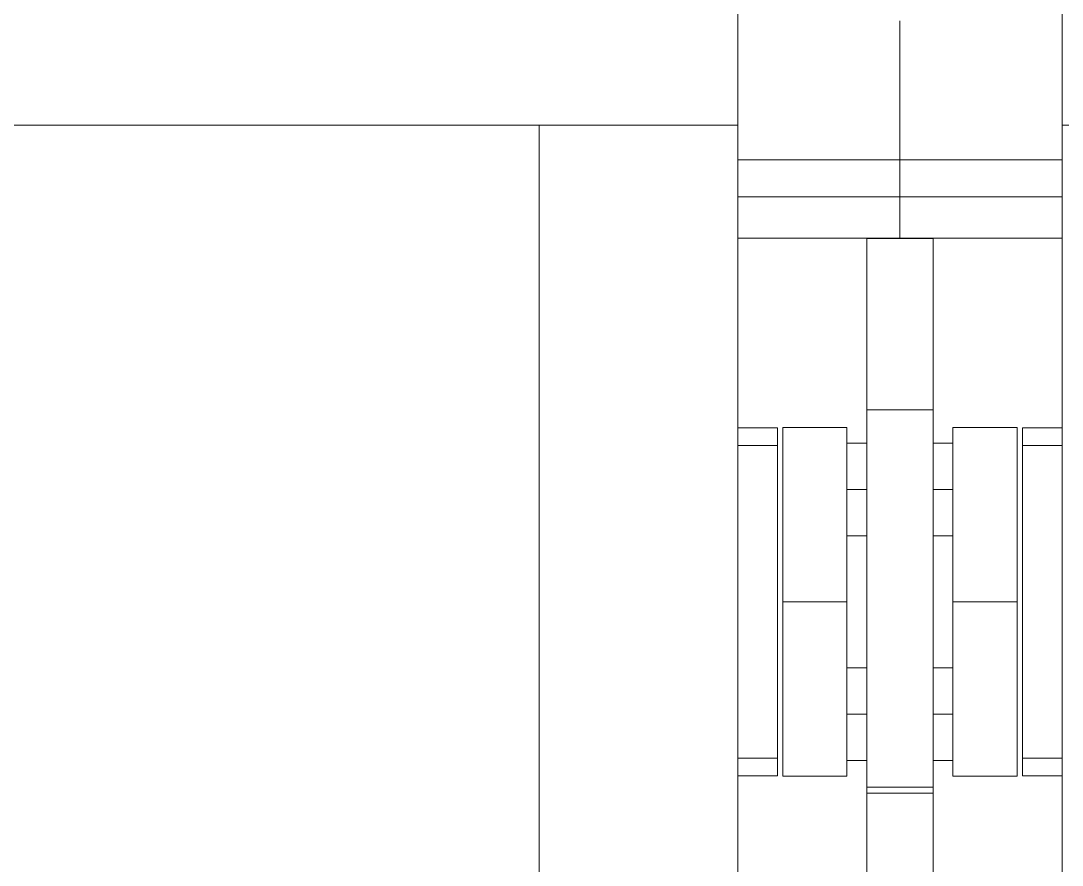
# Model space of a CAD drawing. Header units: millimetres. Extents: x -46169 to 237885, y -84465 to 18123.
# Drawn here: x 230157.7 to 230314.9, y -80615.1 to -80487.6 of the extents above; entities that cross this region are included whole.
import ezdxf

# ---------------------------------------------------------------- set-up
doc = ezdxf.new("R2010")
doc.units = ezdxf.units.MM
doc.header["$MEASUREMENT"] = 0
doc.linetypes.add('Wipeout_Contour', pattern=[1000, 0, -1000])
doc.layers.add('New_A-20-M_Floor_Slab', color=7, linetype='Continuous')
doc.layers.add('New_A-35-M_FFE_Fixed', color=7, linetype='Continuous')
doc.layers.add('New_A-35-M_FFE_Fixed_Pen_No__1', color=7, linetype='Continuous', lineweight=13)

# ---------------------------------------------------------------- blocks, each defined once
blk = doc.blocks.new('Section Elem_269_4', base_point=(208268.76, -84332.61))
at = {"color": 254, "linetype": 'Wipeout_Contour', "lineweight": 0, "ltscale": 3903454.151090688}
blk.add_wipeout([(230265.94, -80615.11), (230285.44, -80615.11), (230285.44, -80599.29), (230282.44, -80599.29), (230282.44, -80601.65), (230272.75, -80601.65), (230272.75, -80549.01), (230282.44, -80549.01), (230282.44, -80551.38), (230285.44, -80551.38), (230285.44, -80520.4), (230265.94, -80520.4), (230265.94, -80549.04), (230271.94, -80549.04), (230271.94, -80601.62), (230265.94, -80601.62)], dxfattribs=at).dxf.layer = 'New_A-20-M_Floor_Slab'
at = {"color": 254, "linetype": 'Wipeout_Contour', "lineweight": 0, "ltscale": 975943.134209}
blk.add_wipeout([(230295.44, -80585.29), (230298.44, -80585.29), (230298.44, -80565.38), (230295.44, -80565.38)], dxfattribs=at).dxf.layer = 'New_A-20-M_Floor_Slab'
at = {"color": 254, "linetype": 'Wipeout_Contour', "lineweight": 0, "ltscale": 3903875.264456046}
blk.add_wipeout([(230314.94, -80520.4), (230295.44, -80520.4), (230295.44, -80551.38), (230298.44, -80551.38), (230298.44, -80549.01), (230308.12, -80549.01), (230308.12, -80601.65), (230298.44, -80601.65), (230298.44, -80599.29), (230295.44, -80599.29), (230295.44, -80615.11), (230314.94, -80615.11), (230314.94, -80601.62), (230308.94, -80601.62), (230308.94, -80549.04), (230314.94, -80549.04)], dxfattribs=at).dxf.layer = 'New_A-20-M_Floor_Slab'
at = {"color": 254, "linetype": 'Wipeout_Contour', "lineweight": 0, "ltscale": 975894.051762}
blk.add_wipeout([(230282.44, -80565.38), (230282.44, -80585.29), (230285.44, -80585.29), (230285.44, -80565.38)], dxfattribs=at).dxf.layer = 'New_A-20-M_Floor_Slab'
blk = doc.blocks.new('Section Elem_272_4', base_point=(208268.76, -84332.61))
at = {"color": 254, "linetype": 'Wipeout_Contour', "lineweight": 0, "ltscale": 976759.016512}
blk.add_wipeout([(230314.94, -80346.96), (230314.94, -80503.33), (230815.94, -80503.33), (230815.94, -80346.96)], dxfattribs=at).dxf.layer = 'New_A-35-M_FFE_Fixed'
at = {"color": 254, "linetype": 'Wipeout_Contour', "lineweight": 0, "ltscale": 975849.602069}
blk.add_wipeout([(230295.44, -80525.7), (230295.44, -80520.48), (230285.44, -80520.48), (230285.44, -80525.7)], dxfattribs=at).dxf.layer = 'New_A-35-M_FFE_Fixed'
at = {"color": 254, "linetype": 'Wipeout_Contour', "lineweight": 0, "ltscale": 975886.257304}
blk.add_wipeout([(230295.44, -80553.51), (230295.44, -80548.19), (230285.44, -80548.19), (230285.44, -80553.51)], dxfattribs=at).dxf.layer = 'New_A-35-M_FFE_Fixed'
at = {"color": 254, "linetype": 'Wipeout_Contour', "lineweight": 0, "ltscale": 975933.644584}
blk.add_wipeout([(230298.44, -80551.02), (230308.12, -80551.02), (230308.12, -80549.01), (230298.44, -80549.01)], dxfattribs=at).dxf.layer = 'New_A-35-M_FFE_Fixed'
at = {"color": 254, "linetype": 'Wipeout_Contour', "lineweight": 0, "ltscale": 975967.153765}
blk.add_wipeout([(230308.94, -80551.72), (230314.94, -80551.72), (230314.94, -80549.56), (230308.94, -80549.56)], dxfattribs=at).dxf.layer = 'New_A-35-M_FFE_Fixed'
at = {"color": 254, "linetype": 'Wipeout_Contour', "lineweight": 0, "ltscale": 975960.431651}
blk.add_wipeout([(230298.44, -80565.26), (230298.44, -80575.33), (230308.12, -80575.33), (230308.12, -80565.26)], dxfattribs=at).dxf.layer = 'New_A-35-M_FFE_Fixed'
at = {"color": 254, "linetype": 'Wipeout_Contour', "lineweight": 0, "ltscale": 976000.532093}
blk.add_wipeout([(230308.12, -80599.65), (230298.44, -80599.65), (230298.44, -80601.65), (230308.12, -80601.65)], dxfattribs=at).dxf.layer = 'New_A-35-M_FFE_Fixed'
at = {"color": 254, "linetype": 'Wipeout_Contour', "lineweight": 0, "ltscale": 976034.156566}
blk.add_wipeout([(230314.94, -80601.11), (230308.94, -80601.11), (230308.94, -80601.62), (230314.94, -80601.62)], dxfattribs=at).dxf.layer = 'New_A-35-M_FFE_Fixed'
at = {"color": 254, "linetype": 'Wipeout_Contour', "lineweight": 0, "ltscale": 975956.175863}
blk.add_wipeout([(230295.44, -80604.23), (230295.44, -80603.32), (230285.44, -80603.32), (230285.44, -80604.23)], dxfattribs=at).dxf.layer = 'New_A-35-M_FFE_Fixed'
at = {"color": 254, "linetype": 'Wipeout_Contour', "lineweight": 0, "ltscale": 975960.466276}
blk.add_wipeout([(230295.44, -80606.1), (230285.44, -80606.1), (230285.44, -80607.94), (230295.44, -80607.94)], dxfattribs=at).dxf.layer = 'New_A-35-M_FFE_Fixed'
at = {"color": 254, "linetype": 'Wipeout_Contour', "lineweight": 0, "ltscale": 975967.557746}
blk.add_wipeout([(230295.44, -80611.52), (230285.44, -80611.52), (230285.44, -80613.26), (230295.44, -80613.26)], dxfattribs=at).dxf.layer = 'New_A-35-M_FFE_Fixed'
at = {"color": 254, "linetype": 'Wipeout_Contour', "lineweight": 0, "ltscale": 975972.064545}
blk.add_wipeout([(230295.44, -80616.64), (230295.44, -80614.96), (230285.44, -80614.96), (230285.44, -80616.64)], dxfattribs=at).dxf.layer = 'New_A-35-M_FFE_Fixed'
at = {"layer": 'New_A-35-M_FFE_Fixed_Pen_No__1', "linetype": 'Continuous'}
for p, q in [((230308.12, -80549.01), (230298.44, -80549.01)), ((230308.12, -80601.65), (230298.44, -80601.65))]:
    blk.add_line(p, q, dxfattribs=at)
at = {"color": 254, "linetype": 'Wipeout_Contour', "lineweight": 0, "ltscale": 975853.634446}
blk.add_wipeout([(230314.94, -80487.59), (230290.44, -80487.59), (230290.44, -80494.61), (230314.94, -80494.61)], dxfattribs=at).dxf.layer = 'New_A-35-M_FFE_Fixed'
at = {"color": 254, "linetype": 'Wipeout_Contour', "lineweight": 0, "ltscale": 1219807.449656933}
blk.add_wipeout([(230290.44, -80520.4), (230285.44, -80520.4), (230285.44, -80520.48), (230295.44, -80520.48), (230295.44, -80520.4)], dxfattribs=at).dxf.layer = 'New_A-35-M_FFE_Fixed'
at = {"color": 254, "linetype": 'Wipeout_Contour', "lineweight": 0, "ltscale": 975856.301722}
blk.add_wipeout([(230295.44, -80525.7), (230285.44, -80525.7), (230285.44, -80530.63), (230295.44, -80530.63)], dxfattribs=at).dxf.layer = 'New_A-35-M_FFE_Fixed'
at = {"color": 254, "linetype": 'Wipeout_Contour', "lineweight": 0, "ltscale": 975965.38814}
blk.add_wipeout([(230308.94, -80549.56), (230314.94, -80549.56), (230314.94, -80549.04), (230308.94, -80549.04)], dxfattribs=at).dxf.layer = 'New_A-35-M_FFE_Fixed'
at = {"color": 254, "linetype": 'Wipeout_Contour', "lineweight": 0, "ltscale": 975938.734831}
blk.add_wipeout([(230298.44, -80551.02), (230298.44, -80556.72), (230308.12, -80556.72), (230308.12, -80551.02)], dxfattribs=at).dxf.layer = 'New_A-35-M_FFE_Fixed'
at = {"color": 254, "linetype": 'Wipeout_Contour', "lineweight": 0, "ltscale": 975895.137646}
blk.add_wipeout([(230285.44, -80553.51), (230285.44, -80561.63), (230295.44, -80561.63), (230295.44, -80553.51)], dxfattribs=at).dxf.layer = 'New_A-35-M_FFE_Fixed'
at = {"color": 254, "linetype": 'Wipeout_Contour', "lineweight": 0, "ltscale": 975995.439323}
blk.add_wipeout([(230298.44, -80593.94), (230298.44, -80599.65), (230308.12, -80599.65), (230308.12, -80593.94)], dxfattribs=at).dxf.layer = 'New_A-35-M_FFE_Fixed'
at = {"color": 254, "linetype": 'Wipeout_Contour', "lineweight": 0, "ltscale": 975952.628227}
blk.add_wipeout([(230295.44, -80598.86), (230285.44, -80598.86), (230285.44, -80603.32), (230295.44, -80603.32)], dxfattribs=at).dxf.layer = 'New_A-35-M_FFE_Fixed'
at = {"color": 254, "linetype": 'Wipeout_Contour', "lineweight": 0, "ltscale": 976032.389968}
blk.add_wipeout([(230314.94, -80598.94), (230308.94, -80598.94), (230308.94, -80601.11), (230314.94, -80601.11)], dxfattribs=at).dxf.layer = 'New_A-35-M_FFE_Fixed'
at = {"color": 254, "linetype": 'Wipeout_Contour', "lineweight": 0, "ltscale": 975958.014228}
blk.add_wipeout([(230285.44, -80604.23), (230285.44, -80606.1), (230295.44, -80606.1), (230295.44, -80604.23)], dxfattribs=at).dxf.layer = 'New_A-35-M_FFE_Fixed'
at = {"color": 254, "linetype": 'Wipeout_Contour', "lineweight": 0, "ltscale": 975965.238064}
blk.add_wipeout([(230285.44, -80611.52), (230295.44, -80611.52), (230295.44, -80609.75), (230285.44, -80609.75)], dxfattribs=at).dxf.layer = 'New_A-35-M_FFE_Fixed'
at = {"color": 254, "linetype": 'Wipeout_Contour', "lineweight": 0, "ltscale": 975970.067171}
blk.add_wipeout([(230285.44, -80614.96), (230295.44, -80614.96), (230295.44, -80613.61), (230285.44, -80613.61)], dxfattribs=at).dxf.layer = 'New_A-35-M_FFE_Fixed'
at = {"layer": 'New_A-35-M_FFE_Fixed_Pen_No__1', "linetype": 'Continuous'}
for p, q in [((230308.12, -80551.02), (230308.12, -80549.01)), ((230308.94, -80549.56), (230308.94, -80549.04)), ((230308.12, -80601.65), (230308.12, -80599.65)), ((230308.94, -80601.62), (230308.94, -80601.11))]:
    blk.add_line(p, q, dxfattribs=at)
at = {"color": 254, "linetype": 'Wipeout_Contour', "lineweight": 0, "ltscale": 975862.895365}
blk.add_wipeout([(230290.44, -80494.61), (230290.44, -80501.63), (230314.94, -80501.63), (230314.94, -80494.61)], dxfattribs=at).dxf.layer = 'New_A-35-M_FFE_Fixed'
at = {"color": 254, "linetype": 'Wipeout_Contour', "lineweight": 0, "ltscale": 975862.502351}
blk.add_wipeout([(230295.44, -80535.1), (230295.44, -80530.63), (230285.44, -80530.63), (230285.44, -80535.1)], dxfattribs=at).dxf.layer = 'New_A-35-M_FFE_Fixed'
at = {"color": 254, "linetype": 'Wipeout_Contour', "lineweight": 0, "ltscale": 975911.84446}
blk.add_wipeout([(230295.44, -80551.91), (230298.44, -80551.91), (230298.44, -80551.38), (230295.44, -80551.38)], dxfattribs=at).dxf.layer = 'New_A-35-M_FFE_Fixed'
at = {"color": 254, "linetype": 'Wipeout_Contour', "lineweight": 0, "ltscale": 975999.771534}
blk.add_wipeout([(230308.94, -80551.72), (230308.94, -80598.94), (230314.94, -80598.94), (230314.94, -80551.72)], dxfattribs=at).dxf.layer = 'New_A-35-M_FFE_Fixed'
at = {"color": 254, "linetype": 'Wipeout_Contour', "lineweight": 0, "ltscale": 975948.140925}
blk.add_wipeout([(230298.44, -80556.72), (230298.44, -80565.26), (230308.12, -80565.26), (230308.12, -80556.72)], dxfattribs=at).dxf.layer = 'New_A-35-M_FFE_Fixed'
at = {"color": 254, "linetype": 'Wipeout_Contour', "lineweight": 0, "ltscale": 975907.019508}
blk.add_wipeout([(230295.44, -80571.51), (230295.44, -80561.63), (230285.44, -80561.63), (230285.44, -80571.51)], dxfattribs=at).dxf.layer = 'New_A-35-M_FFE_Fixed'
at = {"color": 254, "linetype": 'Wipeout_Contour', "lineweight": 0, "ltscale": 975986.029656}
blk.add_wipeout([(230308.12, -80585.4), (230298.44, -80585.4), (230298.44, -80593.94), (230308.12, -80593.94)], dxfattribs=at).dxf.layer = 'New_A-35-M_FFE_Fixed'
at = {"color": 254, "linetype": 'Wipeout_Contour', "lineweight": 0, "ltscale": 975944.74674}
blk.add_wipeout([(230295.44, -80591.39), (230285.44, -80591.39), (230285.44, -80598.86), (230295.44, -80598.86)], dxfattribs=at).dxf.layer = 'New_A-35-M_FFE_Fixed'
at = {"color": 254, "linetype": 'Wipeout_Contour', "lineweight": 0, "ltscale": 975962.874231}
blk.add_wipeout([(230285.44, -80609.75), (230295.44, -80609.75), (230295.44, -80607.94), (230285.44, -80607.94)], dxfattribs=at).dxf.layer = 'New_A-35-M_FFE_Fixed'
at = {"layer": 'New_A-35-M_FFE_Fixed_Pen_No__1', "linetype": 'Continuous'}
for p, q in [((230298.44, -80551.02), (230298.44, -80549.01)), ((230308.94, -80551.72), (230308.94, -80549.56)), ((230308.12, -80556.72), (230308.12, -80551.02)), ((230308.94, -80598.94), (230308.94, -80551.72)), ((230308.12, -80565.26), (230308.12, -80556.72)), ((230308.12, -80599.65), (230308.12, -80593.94)), ((230308.94, -80601.11), (230308.94, -80598.94))]:
    blk.add_line(p, q, dxfattribs=at)
at = {"color": 254, "linetype": 'Wipeout_Contour', "lineweight": 0, "ltscale": 976067.76687}
blk.add_wipeout([(230314.94, -80503.33), (230314.94, -80647.33), (230344.94, -80647.33), (230344.94, -80503.33)], dxfattribs=at).dxf.layer = 'New_A-35-M_FFE_Fixed'
at = {"color": 254, "linetype": 'Wipeout_Contour', "lineweight": 0, "ltscale": 975868.005694}
blk.add_wipeout([(230295.44, -80535.1), (230285.44, -80535.1), (230285.44, -80538.96), (230295.44, -80538.96)], dxfattribs=at).dxf.layer = 'New_A-35-M_FFE_Fixed'
at = {"color": 254, "linetype": 'Wipeout_Contour', "lineweight": 0, "ltscale": 975913.198293}
blk.add_wipeout([(230298.44, -80551.91), (230295.44, -80551.91), (230295.44, -80553.43), (230298.44, -80553.43)], dxfattribs=at).dxf.layer = 'New_A-35-M_FFE_Fixed'
at = {"color": 254, "linetype": 'Wipeout_Contour', "lineweight": 0, "ltscale": 975922.506422}
blk.add_wipeout([(230295.44, -80561.05), (230298.44, -80561.05), (230298.44, -80558.38), (230295.44, -80558.38)], dxfattribs=at).dxf.layer = 'New_A-35-M_FFE_Fixed'
at = {"color": 254, "linetype": 'Wipeout_Contour', "lineweight": 0, "ltscale": 1219913.125178667}
blk.add_wipeout([(230295.44, -80565.38), (230298.44, -80565.38), (230298.44, -80565.26), (230298.44, -80564.84), (230295.44, -80564.84)], dxfattribs=at).dxf.layer = 'New_A-35-M_FFE_Fixed'
at = {"color": 254, "linetype": 'Wipeout_Contour', "lineweight": 0, "ltscale": 975920.383293}
blk.add_wipeout([(230295.44, -80581.87), (230295.44, -80571.51), (230285.44, -80571.51), (230285.44, -80581.87)], dxfattribs=at).dxf.layer = 'New_A-35-M_FFE_Fixed'
at = {"color": 254, "linetype": 'Wipeout_Contour', "lineweight": 0, "ltscale": 975973.736404}
blk.add_wipeout([(230298.44, -80575.33), (230298.44, -80585.4), (230308.12, -80585.4), (230308.12, -80575.33)], dxfattribs=at).dxf.layer = 'New_A-35-M_FFE_Fixed'
at = {"color": 254, "linetype": 'Wipeout_Contour', "lineweight": 0, "ltscale": 1219960.216414781}
blk.add_wipeout([(230298.44, -80592.29), (230295.44, -80592.29), (230295.44, -80594.97), (230298.44, -80594.97), (230298.44, -80593.94)], dxfattribs=at).dxf.layer = 'New_A-35-M_FFE_Fixed'
at = {"color": 254, "linetype": 'Wipeout_Contour', "lineweight": 0, "ltscale": 975974.430732}
blk.add_wipeout([(230295.44, -80598.75), (230295.44, -80599.29), (230298.44, -80599.29), (230298.44, -80598.75)], dxfattribs=at).dxf.layer = 'New_A-35-M_FFE_Fixed'
at = {"layer": 'New_A-35-M_FFE_Fixed_Pen_No__1', "linetype": 'Continuous'}
for p, q in [((230314.94, -80549.04), (230308.94, -80549.04)), ((230298.44, -80551.38), (230295.44, -80551.38)), ((230314.94, -80551.72), (230308.94, -80551.72)), ((230308.12, -80575.33), (230308.12, -80565.26)), ((230308.12, -80575.33), (230298.44, -80575.33)), ((230308.12, -80585.4), (230308.12, -80575.33)), ((230308.12, -80593.94), (230308.12, -80585.4)), ((230298.44, -80601.65), (230298.44, -80599.65)), ((230314.94, -80598.94), (230308.94, -80598.94)), ((230314.94, -80601.62), (230308.94, -80601.62))]:
    blk.add_line(p, q, dxfattribs=at)
at = {"color": 254, "linetype": 'Wipeout_Contour', "lineweight": 0, "ltscale": 1219850.584654778}
blk.add_wipeout([(230290.44, -80508.61), (230314.94, -80508.61), (230314.94, -80503.33), (230314.94, -80501.63), (230290.44, -80501.63)], dxfattribs=at).dxf.layer = 'New_A-35-M_FFE_Fixed'
at = {"color": 254, "linetype": 'Wipeout_Contour', "lineweight": 0, "ltscale": 975879.887177}
blk.add_wipeout([(230290.44, -80510.54), (230290.44, -80511.45), (230314.94, -80511.45), (230314.94, -80510.54)], dxfattribs=at).dxf.layer = 'New_A-35-M_FFE_Fixed'
at = {"color": 254, "linetype": 'Wipeout_Contour', "lineweight": 0, "ltscale": 975888.19795}
blk.add_wipeout([(230314.94, -80514.18), (230290.44, -80514.18), (230290.44, -80520.4), (230314.94, -80520.4)], dxfattribs=at).dxf.layer = 'New_A-35-M_FFE_Fixed'
at = {"color": 254, "linetype": 'Wipeout_Contour', "lineweight": 0, "ltscale": 975872.635758}
blk.add_wipeout([(230285.44, -80538.96), (230285.44, -80542.11), (230295.44, -80542.11), (230295.44, -80538.96)], dxfattribs=at).dxf.layer = 'New_A-35-M_FFE_Fixed'
at = {"color": 254, "linetype": 'Wipeout_Contour', "lineweight": 0, "ltscale": 975915.699888}
blk.add_wipeout([(230295.44, -80555.7), (230298.44, -80555.7), (230298.44, -80553.43), (230295.44, -80553.43)], dxfattribs=at).dxf.layer = 'New_A-35-M_FFE_Fixed'
at = {"color": 254, "linetype": 'Wipeout_Contour', "lineweight": 0, "ltscale": 1219911.01793142}
blk.add_wipeout([(230295.44, -80564.84), (230298.44, -80564.84), (230298.44, -80563.59), (230298.44, -80563.33), (230295.44, -80563.33)], dxfattribs=at).dxf.layer = 'New_A-35-M_FFE_Fixed'
at = {"color": 254, "linetype": 'Wipeout_Contour', "lineweight": 0, "ltscale": 975933.519374}
blk.add_wipeout([(230285.44, -80591.39), (230295.44, -80591.39), (230295.44, -80581.87), (230285.44, -80581.87)], dxfattribs=at).dxf.layer = 'New_A-35-M_FFE_Fixed'
at = {"color": 254, "linetype": 'Wipeout_Contour', "lineweight": 0, "ltscale": 975973.076215}
blk.add_wipeout([(230295.44, -80598.75), (230298.44, -80598.75), (230298.44, -80597.24), (230295.44, -80597.24)], dxfattribs=at).dxf.layer = 'New_A-35-M_FFE_Fixed'
at = {"layer": 'New_A-35-M_FFE_Fixed_Pen_No__1', "linetype": 'Continuous'}
for p, q in [((230314.94, -80503.33), (230314.94, -80346.96)), ((230344.94, -80503.33), (230314.94, -80503.33)), ((230314.94, -80520.4), (230290.44, -80520.4)), ((230298.44, -80565.38), (230295.44, -80565.38)), ((230298.44, -80575.33), (230298.44, -80565.26)), ((230298.44, -80599.29), (230295.44, -80599.29))]:
    blk.add_line(p, q, dxfattribs=at)
at = {"color": 254, "linetype": 'Wipeout_Contour', "lineweight": 0, "ltscale": 975877.385705}
blk.add_wipeout([(230290.44, -80509.58), (230314.94, -80509.58), (230314.94, -80508.61), (230290.44, -80508.61)], dxfattribs=at).dxf.layer = 'New_A-35-M_FFE_Fixed'
at = {"color": 254, "linetype": 'Wipeout_Contour', "lineweight": 0, "ltscale": 975883.941316}
blk.add_wipeout([(230290.44, -80513.95), (230290.44, -80514.18), (230314.94, -80514.18), (230314.94, -80513.95)], dxfattribs=at).dxf.layer = 'New_A-35-M_FFE_Fixed'
at = {"color": 254, "linetype": 'Wipeout_Contour', "lineweight": 0, "ltscale": 975876.24446}
blk.add_wipeout([(230285.44, -80542.11), (230285.44, -80544.43), (230295.44, -80544.43), (230295.44, -80542.11)], dxfattribs=at).dxf.layer = 'New_A-35-M_FFE_Fixed'
at = {"color": 254, "linetype": 'Wipeout_Contour', "lineweight": 0, "ltscale": 1219899.511318433}
blk.add_wipeout([(230295.44, -80558.38), (230298.44, -80558.38), (230298.44, -80556.72), (230298.44, -80555.7), (230295.44, -80555.7)], dxfattribs=at).dxf.layer = 'New_A-35-M_FFE_Fixed'
at = {"color": 254, "linetype": 'Wipeout_Contour', "lineweight": 0, "ltscale": 975925.775166}
blk.add_wipeout([(230295.44, -80563.33), (230298.44, -80563.33), (230298.44, -80561.05), (230295.44, -80561.05)], dxfattribs=at).dxf.layer = 'New_A-35-M_FFE_Fixed'
at = {"color": 254, "linetype": 'Wipeout_Contour', "lineweight": 0, "ltscale": 975956.637496}
blk.add_wipeout([(230295.44, -80585.29), (230295.44, -80585.82), (230298.44, -80585.82), (230298.44, -80585.29)], dxfattribs=at).dxf.layer = 'New_A-35-M_FFE_Fixed'
at = {"color": 254, "linetype": 'Wipeout_Contour', "lineweight": 0, "ltscale": 975970.57343}
blk.add_wipeout([(230298.44, -80594.97), (230295.44, -80594.97), (230295.44, -80597.24), (230298.44, -80597.24)], dxfattribs=at).dxf.layer = 'New_A-35-M_FFE_Fixed'
at = {"layer": 'New_A-35-M_FFE_Fixed_Pen_No__1', "linetype": 'Continuous'}
for p, q in [((230314.94, -80508.61), (230290.44, -80508.61)), ((230298.44, -80556.72), (230298.44, -80551.02)), ((230298.44, -80565.26), (230298.44, -80556.72)), ((230298.44, -80558.38), (230295.44, -80558.38)), ((230298.44, -80599.65), (230298.44, -80593.94))]:
    blk.add_line(p, q, dxfattribs=at)
at = {"color": 254, "linetype": 'Wipeout_Contour', "lineweight": 0, "ltscale": 975878.657201}
blk.add_wipeout([(230290.44, -80510.54), (230314.94, -80510.54), (230314.94, -80509.58), (230290.44, -80509.58)], dxfattribs=at).dxf.layer = 'New_A-35-M_FFE_Fixed'
at = {"color": 254, "linetype": 'Wipeout_Contour', "lineweight": 0, "ltscale": 975882.88288}
blk.add_wipeout([(230290.44, -80512.98), (230290.44, -80513.55), (230314.94, -80513.55), (230314.94, -80512.98)], dxfattribs=at).dxf.layer = 'New_A-35-M_FFE_Fixed'
at = {"color": 254, "linetype": 'Wipeout_Contour', "lineweight": 0, "ltscale": 975878.716369}
blk.add_wipeout([(230295.44, -80545.85), (230295.44, -80544.43), (230285.44, -80544.43), (230285.44, -80545.85)], dxfattribs=at).dxf.layer = 'New_A-35-M_FFE_Fixed'
at = {"color": 254, "linetype": 'Wipeout_Contour', "lineweight": 0, "ltscale": 1219948.705986626}
blk.add_wipeout([(230295.44, -80585.82), (230295.44, -80587.34), (230298.44, -80587.34), (230298.44, -80587.08), (230298.44, -80585.82)], dxfattribs=at).dxf.layer = 'New_A-35-M_FFE_Fixed'
at = {"layer": 'New_A-35-M_FFE_Fixed_Pen_No__1', "linetype": 'Continuous'}
for p, q in [((230298.44, -80585.4), (230298.44, -80575.33)), ((230298.44, -80585.29), (230295.44, -80585.29))]:
    blk.add_line(p, q, dxfattribs=at)
at = {"color": 254, "linetype": 'Wipeout_Contour', "lineweight": 0, "ltscale": 975882.040567}
blk.add_wipeout([(230290.44, -80512.98), (230314.94, -80512.98), (230314.94, -80512.27), (230290.44, -80512.27)], dxfattribs=at).dxf.layer = 'New_A-35-M_FFE_Fixed'
at = {"color": 254, "linetype": 'Wipeout_Contour', "lineweight": 0, "ltscale": 975879.972414}
blk.add_wipeout([(230295.44, -80545.85), (230285.44, -80545.85), (230285.44, -80546.33), (230295.44, -80546.33)], dxfattribs=at).dxf.layer = 'New_A-35-M_FFE_Fixed'
at = {"color": 254, "linetype": 'Wipeout_Contour', "lineweight": 0, "ltscale": 975960.494372}
blk.add_wipeout([(230298.44, -80587.34), (230295.44, -80587.34), (230295.44, -80589.61), (230298.44, -80589.61)], dxfattribs=at).dxf.layer = 'New_A-35-M_FFE_Fixed'
at = {"color": 254, "linetype": 'Wipeout_Contour', "lineweight": 0, "ltscale": 975881.029306}
blk.add_wipeout([(230290.44, -80511.45), (230290.44, -80512.27), (230314.94, -80512.27), (230314.94, -80511.45)], dxfattribs=at).dxf.layer = 'New_A-35-M_FFE_Fixed'
at = {"color": 254, "linetype": 'Wipeout_Contour', "lineweight": 0, "ltscale": 975883.524517}
blk.add_wipeout([(230290.44, -80513.95), (230314.94, -80513.95), (230314.94, -80513.55), (230290.44, -80513.55)], dxfattribs=at).dxf.layer = 'New_A-35-M_FFE_Fixed'
at = {"color": 254, "linetype": 'Wipeout_Contour', "lineweight": 0, "ltscale": 975881.513932}
blk.add_wipeout([(230285.44, -80546.33), (230285.44, -80548.19), (230295.44, -80548.19), (230295.44, -80546.33)], dxfattribs=at).dxf.layer = 'New_A-35-M_FFE_Fixed'
at = {"color": 254, "linetype": 'Wipeout_Contour', "lineweight": 0, "ltscale": 975963.764164}
blk.add_wipeout([(230295.44, -80592.29), (230298.44, -80592.29), (230298.44, -80589.61), (230295.44, -80589.61)], dxfattribs=at).dxf.layer = 'New_A-35-M_FFE_Fixed'
at = {"layer": 'New_A-35-M_FFE_Fixed_Pen_No__1', "linetype": 'Continuous'}
for p, q in [((230314.94, -80647.33), (230314.94, -80503.33)), ((230314.94, -80514.18), (230290.44, -80514.18)), ((230298.44, -80593.94), (230298.44, -80585.4)), ((230298.44, -80592.29), (230295.44, -80592.29))]:
    blk.add_line(p, q, dxfattribs=at)
blk = doc.blocks.new('Section Elem_278_4', base_point=(208268.76, -84332.61))
at = {"layer": 'New_A-35-M_FFE_Fixed_Pen_No__1', "linetype": 'Continuous'}
for p, q in [((230295.44, -80520.48), (230295.44, -80520.4)), ((230295.44, -80525.7), (230295.44, -80520.48)), ((230285.44, -80530.63), (230285.44, -80525.7)), ((230295.44, -80530.63), (230295.44, -80525.7)), ((230285.44, -80535.1), (230285.44, -80530.63)), ((230295.44, -80535.1), (230295.44, -80530.63)), ((230285.44, -80538.96), (230285.44, -80535.1)), ((230295.44, -80538.96), (230295.44, -80535.1)), ((230285.44, -80542.11), (230285.44, -80538.96)), ((230295.44, -80542.11), (230295.44, -80538.96)), ((230285.44, -80544.43), (230285.44, -80542.11)), ((230295.44, -80544.43), (230295.44, -80542.11)), ((230285.44, -80545.85), (230285.44, -80544.43)), ((230295.44, -80545.85), (230295.44, -80544.43)), ((230285.44, -80546.33), (230285.44, -80545.85)), ((230295.44, -80546.33), (230285.44, -80546.33)), ((230285.44, -80548.19), (230285.44, -80546.33)), ((230295.44, -80546.33), (230295.44, -80545.85)), ((230295.44, -80548.19), (230295.44, -80546.33)), ((230295.44, -80553.51), (230295.44, -80548.19)), ((230295.44, -80561.63), (230295.44, -80553.51)), ((230295.44, -80571.51), (230295.44, -80561.63)), ((230285.44, -80581.87), (230285.44, -80571.51)), ((230295.44, -80581.87), (230295.44, -80571.51)), ((230295.44, -80591.39), (230295.44, -80581.87)), ((230295.44, -80598.86), (230295.44, -80591.39)), ((230295.44, -80603.32), (230295.44, -80598.86)), ((230295.44, -80603.32), (230285.44, -80603.32)), ((230285.44, -80604.23), (230285.44, -80603.32)), ((230295.44, -80604.23), (230285.44, -80604.23)), ((230285.44, -80606.1), (230285.44, -80604.23)), ((230295.44, -80604.23), (230295.44, -80603.32)), ((230295.44, -80606.1), (230295.44, -80604.23)), ((230285.44, -80607.94), (230285.44, -80606.1)), ((230295.44, -80607.94), (230295.44, -80606.1)), ((230285.44, -80609.75), (230285.44, -80607.94)), ((230295.44, -80609.75), (230295.44, -80607.94)), ((230285.44, -80611.52), (230285.44, -80609.75)), ((230295.44, -80611.52), (230295.44, -80609.75)), ((230285.44, -80616.64), (230285.44, -80614.96)), ((230295.44, -80616.64), (230295.44, -80614.96))]:
    blk.add_line(p, q, dxfattribs=at)
at = {"color": 254, "linetype": 'Wipeout_Contour', "lineweight": 0, "ltscale": 975803.032972}
blk.add_wipeout([(230265.94, -80549.56), (230271.94, -80549.56), (230271.94, -80549.04), (230265.94, -80549.04)], dxfattribs=at).dxf.layer = 'New_A-35-M_FFE_Fixed'
at = {"color": 254, "linetype": 'Wipeout_Contour', "lineweight": 0, "ltscale": 975864.114377}
blk.add_wipeout([(230282.44, -80553.43), (230285.44, -80553.43), (230285.44, -80551.91), (230282.44, -80551.91)], dxfattribs=at).dxf.layer = 'New_A-35-M_FFE_Fixed'
at = {"color": 254, "linetype": 'Wipeout_Contour', "lineweight": 0, "ltscale": 975869.884829}
blk.add_wipeout([(230282.44, -80555.7), (230282.44, -80558.38), (230285.44, -80558.38), (230285.44, -80555.7)], dxfattribs=at).dxf.layer = 'New_A-35-M_FFE_Fixed'
at = {"color": 254, "linetype": 'Wipeout_Contour', "lineweight": 0, "ltscale": 975879.193855}
blk.add_wipeout([(230282.44, -80563.33), (230282.44, -80564.84), (230285.44, -80564.84), (230285.44, -80563.33)], dxfattribs=at).dxf.layer = 'New_A-35-M_FFE_Fixed'
at = {"color": 254, "linetype": 'Wipeout_Contour', "lineweight": 0, "ltscale": 975911.412834}
blk.add_wipeout([(230282.44, -80589.61), (230285.44, -80589.61), (230285.44, -80587.34), (230282.44, -80587.34)], dxfattribs=at).dxf.layer = 'New_A-35-M_FFE_Fixed'
at = {"color": 254, "linetype": 'Wipeout_Contour', "lineweight": 0, "ltscale": 975921.492399}
blk.add_wipeout([(230282.44, -80594.97), (230282.44, -80597.24), (230285.44, -80597.24), (230285.44, -80594.97)], dxfattribs=at).dxf.layer = 'New_A-35-M_FFE_Fixed'
at = {"color": 254, "linetype": 'Wipeout_Contour', "lineweight": 0, "ltscale": 975871.812838}
blk.add_wipeout([(230265.94, -80601.11), (230265.94, -80601.62), (230271.94, -80601.62), (230271.94, -80601.11)], dxfattribs=at).dxf.layer = 'New_A-35-M_FFE_Fixed'
at = {"color": 254, "linetype": 'Wipeout_Contour', "lineweight": 0, "ltscale": 975968.94044}
blk.add_wipeout([(230295.44, -80613.61), (230295.44, -80613.26), (230285.44, -80613.26), (230285.44, -80613.61)], dxfattribs=at).dxf.layer = 'New_A-35-M_FFE_Fixed'
at = {"layer": 'New_A-35-M_FFE_Fixed_Pen_No__1', "linetype": 'Continuous'}
for p, q in [((230285.44, -80613.26), (230285.44, -80611.52)), ((230295.44, -80613.26), (230295.44, -80611.52)), ((230285.44, -80614.96), (230285.44, -80613.26)), ((230295.44, -80614.96), (230295.44, -80613.26))]:
    blk.add_line(p, q, dxfattribs=at)
at = {"color": 254, "linetype": 'Wipeout_Contour', "lineweight": 0, "ltscale": 975862.760476}
blk.add_wipeout([(230282.44, -80551.91), (230285.44, -80551.91), (230285.44, -80551.38), (230282.44, -80551.38)], dxfattribs=at).dxf.layer = 'New_A-35-M_FFE_Fixed'
at = {"color": 254, "linetype": 'Wipeout_Contour', "lineweight": 0, "ltscale": 1219833.716274294}
blk.add_wipeout([(230282.44, -80555.7), (230285.44, -80555.7), (230285.44, -80553.51), (230285.44, -80553.43), (230282.44, -80553.43)], dxfattribs=at).dxf.layer = 'New_A-35-M_FFE_Fixed'
at = {"color": 254, "linetype": 'Wipeout_Contour', "lineweight": 0, "ltscale": 1219846.544476791}
blk.add_wipeout([(230282.44, -80561.05), (230282.44, -80563.33), (230285.44, -80563.33), (230285.44, -80561.63), (230285.44, -80561.05)], dxfattribs=at).dxf.layer = 'New_A-35-M_FFE_Fixed'
at = {"color": 254, "linetype": 'Wipeout_Contour', "lineweight": 0, "ltscale": 975880.547932}
blk.add_wipeout([(230282.44, -80564.84), (230282.44, -80565.38), (230285.44, -80565.38), (230285.44, -80564.84)], dxfattribs=at).dxf.layer = 'New_A-35-M_FFE_Fixed'
at = {"color": 254, "linetype": 'Wipeout_Contour', "lineweight": 0, "ltscale": 975908.910174}
blk.add_wipeout([(230282.44, -80587.34), (230285.44, -80587.34), (230285.44, -80585.82), (230282.44, -80585.82)], dxfattribs=at).dxf.layer = 'New_A-35-M_FFE_Fixed'
at = {"color": 254, "linetype": 'Wipeout_Contour', "lineweight": 0, "ltscale": 1219898.154355603}
blk.add_wipeout([(230285.44, -80592.29), (230282.44, -80592.29), (230282.44, -80594.97), (230285.44, -80594.97), (230285.44, -80592.38)], dxfattribs=at).dxf.layer = 'New_A-35-M_FFE_Fixed'
at = {"color": 254, "linetype": 'Wipeout_Contour', "lineweight": 0, "ltscale": 975923.995311}
blk.add_wipeout([(230282.44, -80597.24), (230282.44, -80598.75), (230285.44, -80598.75), (230285.44, -80597.24)], dxfattribs=at).dxf.layer = 'New_A-35-M_FFE_Fixed'
at = {"color": 254, "linetype": 'Wipeout_Contour', "lineweight": 0, "ltscale": 975870.045947}
blk.add_wipeout([(230271.94, -80598.94), (230265.94, -80598.94), (230265.94, -80601.11), (230271.94, -80601.11)], dxfattribs=at).dxf.layer = 'New_A-35-M_FFE_Fixed'
at = {"layer": 'New_A-35-M_FFE_Fixed_Pen_No__1', "linetype": 'Continuous'}
for p, q in [((230285.44, -80553.51), (230285.44, -80548.19)), ((230271.94, -80601.62), (230271.94, -80601.11))]:
    blk.add_line(p, q, dxfattribs=at)
at = {"color": 254, "linetype": 'Wipeout_Contour', "lineweight": 0, "ltscale": 975837.422086}
blk.add_wipeout([(230271.94, -80598.94), (230271.94, -80551.72), (230265.94, -80551.72), (230265.94, -80598.94)], dxfattribs=at).dxf.layer = 'New_A-35-M_FFE_Fixed'
at = {"color": 254, "linetype": 'Wipeout_Contour', "lineweight": 0, "ltscale": 1219842.245436869}
blk.add_wipeout([(230282.44, -80558.38), (230282.44, -80561.05), (230285.44, -80561.05), (230285.44, -80558.66), (230285.44, -80558.38)], dxfattribs=at).dxf.layer = 'New_A-35-M_FFE_Fixed'
at = {"color": 254, "linetype": 'Wipeout_Contour', "lineweight": 0, "ltscale": 975907.555765}
blk.add_wipeout([(230282.44, -80585.29), (230282.44, -80585.82), (230285.44, -80585.82), (230285.44, -80585.29)], dxfattribs=at).dxf.layer = 'New_A-35-M_FFE_Fixed'
at = {"color": 254, "linetype": 'Wipeout_Contour', "lineweight": 0, "ltscale": 1219894.499266827}
blk.add_wipeout([(230285.44, -80589.61), (230282.44, -80589.61), (230282.44, -80592.29), (230285.44, -80592.29), (230285.44, -80591.39)], dxfattribs=at).dxf.layer = 'New_A-35-M_FFE_Fixed'
at = {"color": 254, "linetype": 'Wipeout_Contour', "lineweight": 0, "ltscale": 975925.349897}
blk.add_wipeout([(230282.44, -80598.75), (230282.44, -80599.29), (230285.44, -80599.29), (230285.44, -80598.75)], dxfattribs=at).dxf.layer = 'New_A-35-M_FFE_Fixed'
at = {"layer": 'New_A-35-M_FFE_Fixed_Pen_No__1', "linetype": 'Continuous'}
for p, q in [((230285.44, -80561.63), (230285.44, -80553.51)), ((230285.44, -80571.51), (230285.44, -80561.63)), ((230285.44, -80591.39), (230285.44, -80581.87)), ((230285.44, -80598.86), (230285.44, -80591.39)), ((230271.94, -80601.11), (230271.94, -80598.94)), ((230285.44, -80603.32), (230285.44, -80598.86))]:
    blk.add_line(p, q, dxfattribs=at)
at = {"color": 254, "linetype": 'Wipeout_Contour', "lineweight": 0, "ltscale": 975804.79889}
blk.add_wipeout([(230265.94, -80551.72), (230271.94, -80551.72), (230271.94, -80549.56), (230265.94, -80549.56)], dxfattribs=at).dxf.layer = 'New_A-35-M_FFE_Fixed'
at = {"color": 254, "linetype": 'Wipeout_Contour', "lineweight": 0, "ltscale": 975889.049105}
blk.add_wipeout([(230272.75, -80585.4), (230272.75, -80593.94), (230282.44, -80593.94), (230282.44, -80585.4)], dxfattribs=at).dxf.layer = 'New_A-35-M_FFE_Fixed'
at = {"layer": 'New_A-35-M_FFE_Fixed_Pen_No__1', "linetype": 'Continuous'}
for p, q in [((230271.94, -80549.56), (230271.94, -80549.04)), ((230271.94, -80551.72), (230271.94, -80549.56)), ((230271.94, -80598.94), (230271.94, -80551.72)), ((230282.44, -80592.29), (230285.44, -80592.29))]:
    blk.add_line(p, q, dxfattribs=at)
at = {"color": 254, "linetype": 'Wipeout_Contour', "lineweight": 0, "ltscale": 975769.496984}
blk.add_wipeout([(230265.94, -80503.33), (230235.94, -80503.33), (230235.94, -80647.33), (230265.94, -80647.33)], dxfattribs=at).dxf.layer = 'New_A-35-M_FFE_Fixed'
at = {"color": 254, "linetype": 'Wipeout_Contour', "lineweight": 0, "ltscale": 975876.754631}
blk.add_wipeout([(230282.44, -80575.33), (230272.75, -80575.33), (230272.75, -80585.4), (230282.44, -80585.4)], dxfattribs=at).dxf.layer = 'New_A-35-M_FFE_Fixed'
at = {"color": 254, "linetype": 'Wipeout_Contour', "lineweight": 0, "ltscale": 975898.459707}
blk.add_wipeout([(230282.44, -80599.65), (230282.44, -80593.94), (230272.75, -80593.94), (230272.75, -80599.65)], dxfattribs=at).dxf.layer = 'New_A-35-M_FFE_Fixed'
at = {"layer": 'New_A-35-M_FFE_Fixed_Pen_No__1', "linetype": 'Continuous'}
for p, q in [((230265.94, -80549.04), (230271.94, -80549.04)), ((230265.94, -80551.72), (230271.94, -80551.72)), ((230272.75, -80593.94), (230272.75, -80585.4)), ((230282.44, -80585.29), (230285.44, -80585.29)), ((230282.44, -80593.94), (230282.44, -80585.4)), ((230265.94, -80598.94), (230271.94, -80598.94)), ((230265.94, -80601.62), (230271.94, -80601.62))]:
    blk.add_line(p, q, dxfattribs=at)
at = {"color": 254, "linetype": 'Wipeout_Contour', "lineweight": 0, "ltscale": 1462074.985847016}
blk.add_wipeout([(229764.94, -80346.96), (229764.94, -80503.33), (229794.94, -80503.33), (230235.94, -80503.33), (230265.94, -80503.33), (230265.94, -80346.96)], dxfattribs=at).dxf.layer = 'New_A-35-M_FFE_Fixed'
at = {"color": 254, "linetype": 'Wipeout_Contour', "lineweight": 0, "ltscale": 975787.377676}
blk.add_wipeout([(230265.94, -80511.45), (230290.44, -80511.45), (230290.44, -80510.54), (230265.94, -80510.54)], dxfattribs=at).dxf.layer = 'New_A-35-M_FFE_Fixed'
at = {"color": 254, "linetype": 'Wipeout_Contour', "lineweight": 0, "ltscale": 975795.689224}
blk.add_wipeout([(230265.94, -80514.18), (230265.94, -80520.4), (230290.44, -80520.4), (230290.44, -80514.18)], dxfattribs=at).dxf.layer = 'New_A-35-M_FFE_Fixed'
at = {"color": 254, "linetype": 'Wipeout_Contour', "lineweight": 0, "ltscale": 975863.448555}
blk.add_wipeout([(230282.44, -80575.33), (230282.44, -80565.26), (230272.75, -80565.26), (230272.75, -80575.33)], dxfattribs=at).dxf.layer = 'New_A-35-M_FFE_Fixed'
at = {"color": 254, "linetype": 'Wipeout_Contour', "lineweight": 0, "ltscale": 975903.552983}
blk.add_wipeout([(230272.75, -80599.65), (230272.75, -80601.65), (230282.44, -80601.65), (230282.44, -80599.65)], dxfattribs=at).dxf.layer = 'New_A-35-M_FFE_Fixed'
at = {"layer": 'New_A-35-M_FFE_Fixed_Pen_No__1', "linetype": 'Continuous'}
for p, q in [((230290.44, -80520.4), (230265.94, -80520.4)), ((230285.44, -80520.48), (230285.44, -80520.4)), ((230295.44, -80520.48), (230285.44, -80520.48)), ((230285.44, -80525.7), (230285.44, -80520.48)), ((230272.75, -80575.33), (230282.44, -80575.33)), ((230272.75, -80585.4), (230272.75, -80575.33)), ((230282.44, -80585.4), (230282.44, -80575.33)), ((230272.75, -80599.65), (230272.75, -80593.94)), ((230282.44, -80599.65), (230282.44, -80593.94)), ((230272.75, -80601.65), (230272.75, -80599.65)), ((230282.44, -80599.29), (230285.44, -80599.29)), ((230282.44, -80601.65), (230282.44, -80599.65)), ((230272.75, -80601.65), (230282.44, -80601.65))]:
    blk.add_line(p, q, dxfattribs=at)
at = {"color": 254, "linetype": 'Wipeout_Contour', "lineweight": 0, "ltscale": 975761.122469}
blk.add_wipeout([(230290.44, -80487.59), (230265.94, -80487.59), (230265.94, -80494.61), (230290.44, -80494.61)], dxfattribs=at).dxf.layer = 'New_A-35-M_FFE_Fixed'
at = {"color": 254, "linetype": 'Wipeout_Contour', "lineweight": 0, "ltscale": 974872.520628}
blk.add_wipeout([(229794.94, -80635.33), (230235.94, -80635.33), (230235.94, -80503.33), (229794.94, -80503.33)], dxfattribs=at).dxf.layer = 'New_A-35-M_FFE_Fixed'
at = {"color": 254, "linetype": 'Wipeout_Contour', "lineweight": 0, "ltscale": 975791.432204}
blk.add_wipeout([(230265.94, -80514.18), (230290.44, -80514.18), (230290.44, -80513.95), (230265.94, -80513.95)], dxfattribs=at).dxf.layer = 'New_A-35-M_FFE_Fixed'
at = {"color": 254, "linetype": 'Wipeout_Contour', "lineweight": 0, "ltscale": 975851.156608}
blk.add_wipeout([(230272.75, -80556.72), (230272.75, -80565.26), (230282.44, -80565.26), (230282.44, -80556.72)], dxfattribs=at).dxf.layer = 'New_A-35-M_FFE_Fixed'
at = {"layer": 'New_A-35-M_FFE_Fixed_Pen_No__1', "linetype": 'Continuous'}
for p, q in [((230235.94, -80503.33), (229794.94, -80503.33)), ((230235.94, -80647.33), (230235.94, -80503.33)), ((230282.44, -80558.38), (230285.44, -80558.38)), ((230272.75, -80575.33), (230272.75, -80565.26)), ((230282.44, -80575.33), (230282.44, -80565.26)), ((230282.44, -80565.38), (230285.44, -80565.38))]:
    blk.add_line(p, q, dxfattribs=at)
at = {"color": 254, "linetype": 'Wipeout_Contour', "lineweight": 0, "ltscale": 975770.384268}
blk.add_wipeout([(230290.44, -80494.61), (230265.94, -80494.61), (230265.94, -80501.63), (230290.44, -80501.63)], dxfattribs=at).dxf.layer = 'New_A-35-M_FFE_Fixed'
at = {"color": 254, "linetype": 'Wipeout_Contour', "lineweight": 0, "ltscale": 975790.373672}
blk.add_wipeout([(230265.94, -80513.55), (230290.44, -80513.55), (230290.44, -80512.98), (230265.94, -80512.98)], dxfattribs=at).dxf.layer = 'New_A-35-M_FFE_Fixed'
at = {"color": 254, "linetype": 'Wipeout_Contour', "lineweight": 0, "ltscale": 975841.749579}
blk.add_wipeout([(230282.44, -80556.72), (230282.44, -80551.02), (230272.75, -80551.02), (230272.75, -80556.72)], dxfattribs=at).dxf.layer = 'New_A-35-M_FFE_Fixed'
at = {"layer": 'New_A-35-M_FFE_Fixed_Pen_No__1', "linetype": 'Continuous'}
for p, q in [((230290.44, -80494.61), (230290.44, -80487.59)), ((230272.75, -80565.26), (230272.75, -80556.72)), ((230282.44, -80565.26), (230282.44, -80556.72))]:
    blk.add_line(p, q, dxfattribs=at)
at = {"color": 254, "linetype": 'Wipeout_Contour', "lineweight": 0, "ltscale": 1219712.763173168}
blk.add_wipeout([(230265.94, -80508.61), (230290.44, -80508.61), (230290.44, -80501.63), (230265.94, -80501.63), (230265.94, -80503.33)], dxfattribs=at).dxf.layer = 'New_A-35-M_FFE_Fixed'
at = {"color": 254, "linetype": 'Wipeout_Contour', "lineweight": 0, "ltscale": 975789.531272}
blk.add_wipeout([(230265.94, -80512.98), (230290.44, -80512.98), (230290.44, -80512.27), (230265.94, -80512.27)], dxfattribs=at).dxf.layer = 'New_A-35-M_FFE_Fixed'
at = {"color": 254, "linetype": 'Wipeout_Contour', "lineweight": 0, "ltscale": 975836.658826}
blk.add_wipeout([(230272.75, -80551.02), (230282.44, -80551.02), (230282.44, -80549.01), (230272.75, -80549.01)], dxfattribs=at).dxf.layer = 'New_A-35-M_FFE_Fixed'
at = {"layer": 'New_A-35-M_FFE_Fixed_Pen_No__1', "linetype": 'Continuous'}
for p, q in [((230265.94, -80503.33), (230265.94, -80346.96)), ((230290.44, -80501.63), (230290.44, -80494.61)), ((230235.94, -80503.33), (230265.94, -80503.33)), ((230272.75, -80551.02), (230272.75, -80549.01)), ((230272.75, -80549.01), (230282.44, -80549.01)), ((230282.44, -80551.02), (230282.44, -80549.01)), ((230272.75, -80556.72), (230272.75, -80551.02)), ((230282.44, -80556.72), (230282.44, -80551.02)), ((230282.44, -80551.38), (230285.44, -80551.38))]:
    blk.add_line(p, q, dxfattribs=at)
at = {"color": 254, "linetype": 'Wipeout_Contour', "lineweight": 0, "ltscale": 975784.875973}
blk.add_wipeout([(230265.94, -80509.58), (230290.44, -80509.58), (230290.44, -80508.61), (230265.94, -80508.61)], dxfattribs=at).dxf.layer = 'New_A-35-M_FFE_Fixed'
at = {"color": 254, "linetype": 'Wipeout_Contour', "lineweight": 0, "ltscale": 975788.519913}
blk.add_wipeout([(230265.94, -80512.27), (230290.44, -80512.27), (230290.44, -80511.45), (230265.94, -80511.45)], dxfattribs=at).dxf.layer = 'New_A-35-M_FFE_Fixed'
at = {"color": 254, "linetype": 'Wipeout_Contour', "lineweight": 0, "ltscale": 975791.015373}
blk.add_wipeout([(230265.94, -80513.95), (230290.44, -80513.95), (230290.44, -80513.55), (230265.94, -80513.55)], dxfattribs=at).dxf.layer = 'New_A-35-M_FFE_Fixed'
at = {"layer": 'New_A-35-M_FFE_Fixed_Pen_No__1', "linetype": 'Continuous'}
for p, q in [((230290.44, -80508.61), (230290.44, -80501.63)), ((230290.44, -80508.61), (230265.94, -80508.61)), ((230290.44, -80512.27), (230290.44, -80511.45)), ((230290.44, -80512.98), (230290.44, -80512.27)), ((230290.44, -80513.55), (230290.44, -80512.98)), ((230290.44, -80513.95), (230290.44, -80513.55)), ((230290.44, -80514.18), (230265.94, -80514.18)), ((230290.44, -80514.18), (230290.44, -80513.95)), ((230290.44, -80520.4), (230290.44, -80514.18))]:
    blk.add_line(p, q, dxfattribs=at)
at = {"color": 254, "linetype": 'Wipeout_Contour', "lineweight": 0, "ltscale": 975786.147584}
blk.add_wipeout([(230265.94, -80510.54), (230290.44, -80510.54), (230290.44, -80509.58), (230265.94, -80509.58)], dxfattribs=at).dxf.layer = 'New_A-35-M_FFE_Fixed'
at = {"layer": 'New_A-35-M_FFE_Fixed_Pen_No__1', "linetype": 'Continuous'}
for p, q in [((230265.94, -80647.33), (230265.94, -80503.33)), ((230290.44, -80509.58), (230290.44, -80508.61)), ((230290.44, -80510.54), (230290.44, -80509.58)), ((230290.44, -80511.45), (230290.44, -80510.54))]:
    blk.add_line(p, q, dxfattribs=at)

msp = doc.modelspace()

# ---------------------------------------------------------------- block references
at = {"layer": 'New_A-20-M_Floor_Slab'}
msp.add_blockref('Section Elem_269_4', (208268.76, -84332.61), dxfattribs=at)

# ---------------------------------------------------------------- next in the draw order: block references
at = {"layer": 'New_A-35-M_FFE_Fixed'}
msp.add_blockref('Section Elem_272_4', (208268.76, -84332.61), dxfattribs=at)

# ---------------------------------------------------------------- next in the draw order: block references
msp.add_blockref('Section Elem_278_4', (208268.76, -84332.61), dxfattribs=at)

doc.saveas('drawing.dxf')
